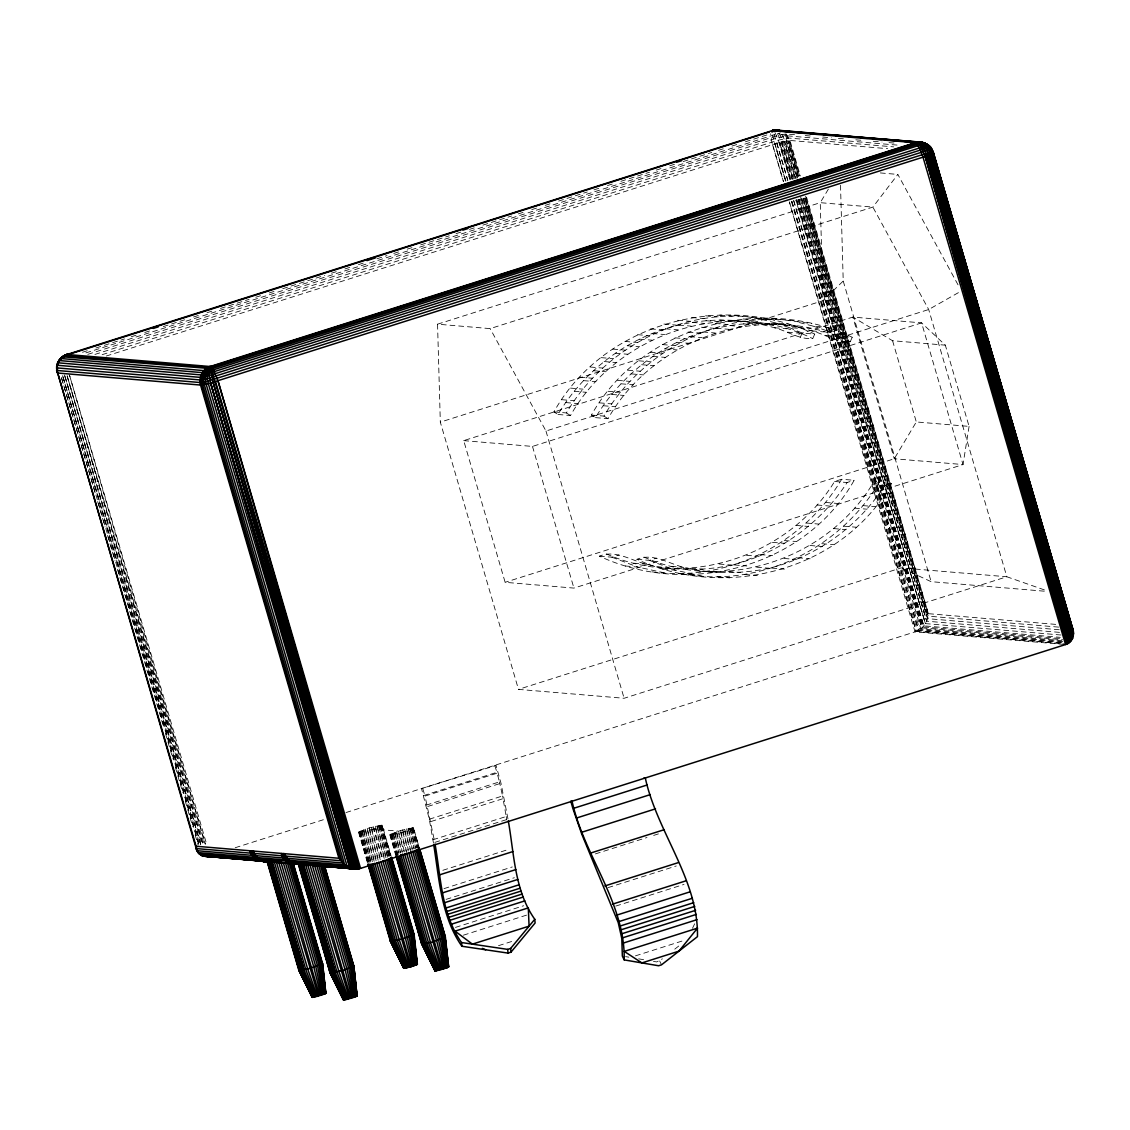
<?xml version="1.0" encoding="UTF-8"?>
<svg xmlns="http://www.w3.org/2000/svg" width="1130" height="1130" viewBox="0 0 1130 1130"><rect width="100%" height="100%" fill="white"/><g stroke="black" fill="none" stroke-linecap="round" stroke-linejoin="round"><path stroke-width="0.75" stroke-dasharray="5 3.75" d="M969.088 426.391L963.028 464.557L573.913 588.094L505.138 582.317L463.71 440.629L852.839 317.092L921.6 322.869L945.33 345.159L969.088 426.391L916.317 421.956L894.268 458.766L505.138 582.317M800.21 337.559L802.201 333.053L814.716 334.113L812.724 338.619C798.825 339.565 787.384 330.921 774.333 327.728C761.041 323.886 747.396 321.443 733.596 320.44C710.558 319.041 687.323 321.895 665.288 328.788C620.582 342.955 581.964 374.284 557.98 414.47L553.912 411.885C603.801 322.488 724.104 290.961 814.716 334.113M837.726 340.723L839.717 336.217L852.218 337.263L850.226 341.769C836.341 342.715 824.9 334.085 811.849 330.878C798.557 327.05 784.898 324.607 771.112 323.59C748.06 322.191 724.824 325.059 702.789 331.952C658.098 346.119 619.48 377.434 595.482 417.634L591.428 415.049C641.317 325.638 761.62 294.111 852.218 337.263M692.478 928.309L694.781 923.549M828.361 189.134L820.253 202.68L823.035 300.637L901.175 567.882L931.134 581.668L1045.815 591.315M553.912 411.885L566.413 412.944C602.657 350.936 674.412 311.273 746.422 316.555M557.98 414.47L570.481 415.529C616.74 333.548 727.621 296.526 812.724 338.619M591.428 415.049L603.928 416.094C640.173 354.1 711.928 314.423 783.938 319.705M595.482 417.634L607.997 418.679C654.256 336.698 765.137 299.676 850.226 341.769M652.278 571.865C726.774 582.727 803.698 543.742 841.652 479.247L854.153 480.292C805.026 567.613 688.085 597.601 599.409 556.158C615.13 549.463 631.176 560.353 646.162 564.223C674.215 570.834 703.383 571.116 731.562 565.071C778.951 553.672 820.677 523.345 847.105 482.524L854.153 480.292M689.794 575.029C764.29 585.877 841.214 546.892 879.154 482.397L891.655 483.456C842.542 570.777 725.601 600.75 636.925 559.308C652.632 552.627 668.692 563.517 683.678 567.387C711.731 573.998 740.885 574.266 769.078 568.221C816.453 556.836 858.178 526.509 884.62 485.688L891.655 483.456M345.978 812.555L915.018 631.882C922.617 629.354 928.337 621.726 928.352 613.675L806.283 196.239M606.443 553.912C687.252 590.1 788.599 556.327 834.604 481.479L841.652 479.247M643.959 557.076C724.754 593.25 826.115 559.477 872.12 484.629L879.154 482.397M958.028 284.831L897.841 174.416L872.869 207.101L490.152 328.618L437.55 324.183L440.319 422.14L518.472 689.385L624.113 698.269L1006.83 576.766L1046.013 590.467M840.508 185.221L843.22 281.031L823.035 300.637L440.319 422.14M382.194 825.225L371.459 829.646L358.563 832.287L369.284 827.866L382.194 825.225L391.036 855.65M413.453 827.852L402.718 832.273L389.822 834.929L400.543 830.494L413.453 827.852L419.329 847.994M653.451 961.362L656.728 961.927L662.406 958.833M674.765 949.144L681.63 943.762M958.395 292.656L928.691 309.521L545.974 431.024L490.152 328.618M82.49 352.249L89.228 350.116M95.951 347.984L124.554 338.901M131.278 336.754L138.015 334.621M144.739 332.488L151.477 330.356M163.257 326.612L186.803 319.126M193.541 316.993L200.264 314.86M207.002 312.728L213.725 310.581M220.463 308.448L249.066 299.365M255.79 297.232L262.527 295.085M269.251 292.953L275.988 290.82M282.712 288.687L324.776 275.325M331.514 273.192L338.237 271.059M344.975 268.912L351.698 266.779M358.436 264.646L365.159 262.499M376.94 258.77L387.039 255.564M393.763 253.431L400.5 251.284M407.224 249.151L413.961 247.018M420.685 244.871L449.288 235.803M456.026 233.656L462.749 231.523M469.487 229.39L476.21 227.243M482.934 225.11L511.537 216.028M518.275 213.895L524.998 211.762M531.736 209.615L538.459 207.482M545.197 205.349L551.92 203.216M558.658 201.069L587.261 191.987M593.985 189.854L600.722 187.721M607.446 185.574L614.183 183.441M620.907 181.309L649.51 172.226M656.248 170.093L662.971 167.946M669.709 165.813L676.432 163.68M683.17 161.548L711.773 152.465M718.496 150.318L725.234 148.185M731.958 146.053L738.695 143.92M745.419 141.773L768.979 134.3M85.908 352.885L780.406 132.874M87.801 354.354L778.528 135.289L783.288 134.244L785.901 138.397L797.724 177.947M94.906 354.425L777.539 137.846L787.737 135.883L899.367 145.276M102.166 354.665L778.372 140.134L789.051 138.072L893.717 146.872M106.192 356.049L779.135 142.564L789.983 140.459L887.657 148.68M437.55 324.183L820.253 202.68L872.869 207.101L928.691 309.521L1006.83 576.766L901.175 567.882L518.472 689.385M463.71 440.629L532.484 446.421L921.6 322.869L963.028 464.557L894.268 458.766L852.839 317.092L892.559 340.723L945.33 345.159M599.409 556.158L611.909 557.203L618.943 554.971M636.925 559.308L649.425 560.367L656.459 558.121M235.195 847.726L324.155 819.476M433.482 843.135L429.287 819.222L421.518 788.571L496.028 765.42L501 783.217L508.02 819.137M423.651 795.562L496.903 772.298L494.77 765.321L496.028 765.42M506.353 819.674L434.782 842.401L425.021 796.071L498.274 772.821M426.194 805.139L499.432 781.889L496.903 772.298M427.762 806.467L501 783.217M429.287 819.222L502.539 795.972L499.432 781.889M431.053 821.51L504.305 798.26M432.974 839.745L506.212 816.496L502.539 795.972M442.833 870.298L509.418 849.153M444.019 888.618L512.271 866.95M446.082 899.381L514.334 877.713M595.397 853.899L646.996 837.514M653.663 835.409L660.316 833.29M455.461 927.405L523.713 905.737M608.011 887.643L676.263 865.976M463.399 935.188L526.651 915.102M615.765 906.076L684.017 884.409M498.528 945.669L513.034 941.064M635.456 955.853L685.458 939.976M789.559 134.258L794.785 134.696M805.252 135.572L812.23 136.165M822.697 137.041L831.426 137.775M838.389 138.369L845.367 138.948M855.834 139.823L862.812 140.417M873.278 141.292L882.007 142.027M888.985 142.62L897.7 143.355M880.341 172.932L897.841 174.416M733.921 315.51L760.518 317.996M771.437 318.66L798.02 321.16M719.768 315.115L732.268 316.16M757.27 318.264L769.77 319.324M748.003 316.951L774.46 320.496M785.52 320.101L811.976 323.646M705.614 315.779L718.115 316.838M743.116 318.943L755.617 319.988M761.959 319.451L775.688 322.968L788.189 324.028M799.461 322.601L813.19 326.132L825.691 327.177M733.596 320.44L746.097 321.485M771.112 323.59L783.613 324.649M747.34 321.852L759.84 322.898M784.856 325.002L797.356 326.047M691.532 317.502L704.032 318.561M729.048 320.652L741.548 321.711M719.782 320.058L732.282 321.104M757.298 323.208L769.798 324.268M760.942 324.282L773.443 325.327M798.458 327.432L810.959 328.491M775.688 322.968L789.121 327.516L801.622 328.576M813.19 326.132L826.637 330.68L839.138 331.726M705.968 320.708L718.482 321.753M743.484 323.858L755.984 324.917M774.333 327.728L786.847 328.774M811.849 330.878L824.349 331.938M677.605 320.27L690.105 321.315M715.12 323.42L727.621 324.48M692.238 322.389L704.739 323.434M729.754 325.539L742.255 326.598M787.455 332.163L799.955 333.209M824.957 335.313L837.471 336.373M678.65 325.087L691.15 326.132M716.166 328.237L728.666 329.296M663.903 324.07L676.404 325.115M701.419 327.22L713.92 328.279M665.288 328.788L677.788 329.847M702.789 331.952L715.304 332.997M650.499 328.872L662.999 329.932M688.015 332.036L700.515 333.082M652.208 333.477L664.708 334.537M689.724 336.641L702.224 337.686M637.461 334.664L649.962 335.723M674.963 337.828L687.478 338.873M639.481 339.141L651.996 340.187M676.997 342.291L689.498 343.336M624.848 341.415L637.362 342.475M662.364 344.579L674.864 345.625M627.192 345.724L639.693 346.769M664.694 348.873L677.195 349.933M612.743 349.085L625.243 350.145M650.259 352.249L662.759 353.295M615.37 353.21L627.885 354.255M652.886 356.36L665.386 357.405M601.202 357.645L613.703 358.69M638.718 360.795L651.219 361.854M604.112 361.544L616.613 362.603M641.628 364.707L654.129 365.753M590.284 367.024L602.784 368.083M627.786 370.188L640.3 371.233M593.462 370.697L605.963 371.756M630.964 373.861L643.479 374.906M580.043 377.208L592.544 378.253M617.545 380.358L630.06 381.403M583.461 380.626L595.976 381.686M620.977 383.79L633.478 384.836M570.537 388.113L583.038 389.158M608.039 391.263L620.554 392.322M574.195 391.263L586.696 392.322M611.697 394.427L624.212 395.472M561.808 399.695L574.308 400.74M599.324 402.845L611.824 403.904M565.678 402.562L578.179 403.622M603.194 405.727L615.695 406.772M834.604 481.479L847.105 482.524M872.12 484.629L884.62 485.688M825.437 502.44L837.937 503.5M862.939 505.604L875.439 506.65M816.976 504.983L829.477 506.028M854.492 508.133L866.992 509.178M806.17 523.006L818.671 524.066M843.672 526.17L856.173 527.216M796.071 525.422L808.586 526.467M833.587 528.572L846.088 529.631M784.248 540.507L796.749 541.567M821.764 543.671L834.265 544.716M772.412 542.329L784.912 543.375M809.913 545.479L822.428 546.539M760.137 554.576L772.638 555.635M797.653 557.74L810.154 558.785M746.534 555.296L759.035 556.341M784.036 558.446L796.551 559.505M734.331 564.929L746.845 565.975M771.847 568.079L784.347 569.139M719.061 564.011L731.562 565.071M756.563 567.175L769.078 568.221M633.662 563.178L646.162 564.223M671.164 566.328L683.678 567.387M690.642 568.291L703.143 569.336M728.144 571.441L740.659 572.5M707.38 571.328L719.895 572.387M744.896 574.492L757.397 575.537M661.94 568.009L674.455 569.054M699.456 571.159L711.957 572.218M625.286 565.989L637.786 567.048L664.793 572.924M662.787 569.153L675.302 570.198L702.295 576.074M679.836 573.659L692.351 574.718M717.352 576.823L729.853 577.868M1055.688 624.382L928.352 613.675L805.619 196.239M1058.641 627.122L928.21 616.147L804.828 198.16M1059.234 629.749L927.659 618.675L803.232 198.301M1059.516 632.362L926.713 621.189L800.873 197.044M1061.084 635.018L925.399 623.605L799.263 199.261M798.218 199.516L923.747 625.851L1060.279 637.334M796.791 199.77L922.815 626.882L1061.466 638.549M796.043 200.052L921.826 627.856L1062.567 639.693M1061.903 640.625L920.781 628.746L795.916 200.151M1062.793 641.6L919.693 629.565L793.769 200.589M791.89 201.197L918.549 630.286L1061.847 642.349M1060.816 642.984L917.391 630.921L791.749 201.267M789.46 201.988L916.204 631.458L1064.969 643.973M1063.796 644.411L915.018 631.882L789.319 202.044M625.596 956.616L628.831 957.167M638.662 958.847L643.591 959.681M649.425 560.367L675.302 570.198M611.909 557.203L637.786 567.048M826.637 330.68L839.717 336.217M789.121 327.516L802.201 333.053M603.928 416.094L607.997 418.679M566.413 412.944L570.481 415.529M786.07 133.962L789.983 140.459L800.351 175.955M785.407 133.962L789.22 140.459L799.546 175.969L789.107 140.473M784.474 134.06L788.147 140.572L798.613 176.111M778.994 133.185L783.302 141.518L794.277 178.724M781.889 134.526L785.152 141.109L796.113 178.3M777.44 133.552L781.282 141.999L792.243 179.218M774.926 132.507L778.372 140.134L790.068 179.755M659.666 960.994L661.516 964.822M774.092 134.456L787.822 180.334M422.775 788.669L425.021 796.071M793.232 178.978L782.186 141.787L793.062 179.02M798.331 176.167L787.836 140.629L798.218 176.096M797.229 178.046L786.24 140.897L797.116 178.102M795.365 178.469L784.333 141.292L795.223 178.526M790.816 179.515L779.855 142.38L790.732 179.585M785.901 180.913L774.94 143.75L785.59 181.04M772.496 144.499L783.471 181.704L771.832 142.055L770.66 133.764M200.73 844.393L64.509 374.934L202.962 844.548L67.136 375.866L205.335 844.209L69.467 375.104M805.097 198.117L928.21 616.147L805.436 196.338M803.698 198.202L927.659 618.675L804.645 198.061M802.102 198.583L926.713 621.189L803.049 198.4M800.252 199.021L925.399 623.605L800.662 197.129M198.64 843.884L62.602 375.626L200.688 844.421M198.597 843.898L61.034 376.276L95.188 493.076M892.559 340.723L916.317 421.956M843.22 281.031L931.134 581.668M799.009 199.332L923.747 625.851M781.282 141.999L792.13 179.176M798.048 199.445L922.815 626.882M796.664 199.883L921.826 627.856M545.974 431.024L624.113 698.269M532.484 446.421L573.913 588.094M413.453 828.064L419.343 848.206M413.072 827.753L418.962 847.895M412.365 827.767L418.255 847.91M412.408 828.77L417.803 847.232M411.32 827.88L417.21 848.023M411.377 829.251L416.786 847.712M409.978 828.106L415.868 848.249M410.063 829.801L415.459 848.263M408.396 828.431L414.286 848.574M408.481 830.395L413.877 848.856M406.588 828.855L412.478 848.997M406.701 831.016L412.097 849.478M404.653 829.349L411.023 851.158M404.752 831.652L410.162 850.113M402.605 829.9L408.495 850.043M402.718 832.273L408.128 850.735M400.543 830.494L406.927 852.317M400.656 832.881L406.051 851.342M404.399 851.271L398.509 831.129L373.493 829.024L382.336 859.238M398.622 833.432L404.017 851.893M396.574 831.765L402.45 851.907M396.672 833.926L402.068 852.387M394.78 832.386L400.67 852.529M394.879 834.336L400.274 852.811M393.198 832.98L399.088 853.122M393.282 834.674L398.678 853.136M391.884 833.53L398.269 855.339M391.941 834.901L397.831 855.029M390.853 834.011L396.743 854.139M390.909 835.014L396.8 855.156M390.161 834.406L396.051 854.548M390.189 835.028L396.079 855.17M389.808 834.717L395.712 855.057M381.813 825.126L390.655 855.339M381.855 825.748L390.683 855.961M381.107 825.14L389.935 855.339M381.149 826.143L389.991 856.356M380.061 825.253L389.384 857.147M380.132 826.623L388.96 856.837M378.72 825.479L388.042 857.373M378.804 827.174L387.632 857.388M377.138 825.804L386.46 857.698M377.222 827.767L386.065 857.981M375.33 826.228L384.666 858.108M375.443 828.389L384.271 858.602M373.394 826.708L382.717 858.602M371.346 827.273L381.163 860.834M371.459 829.646L380.302 859.859M369.284 827.866L378.607 859.76M369.397 830.253L378.225 860.467M367.25 828.502L376.573 860.382M367.363 830.804L376.191 861.018M365.315 829.138L374.637 861.018M365.414 831.299L374.242 861.512M363.521 829.759L372.844 861.639M363.62 831.708L372.448 861.922M361.939 830.352L371.276 862.232M362.024 832.033L370.866 862.247M360.625 830.889L369.948 862.783M360.682 832.259L369.524 862.473M359.594 831.369L368.917 863.264M359.651 832.386L368.479 862.6M358.902 831.779L368.225 863.659M358.93 832.386L367.759 862.6M358.549 832.09L367.391 862.501M69.481 375.104L206.55 843.87M67.15 375.866L204.163 844.421M64.509 374.906L201.846 844.548M62.616 375.626L199.643 844.195M97.66 501.536L105.076 526.919M107.562 535.394L114.978 560.777M117.449 569.238L162.988 724.952M165.46 733.412L172.89 758.809M175.362 767.27L182.792 792.653M185.263 801.114L192.679 826.51M195.165 834.971L198.131 845.127M779.135 142.564L789.997 179.825M776.917 143.171L787.737 180.376M793.641 200.674L918.549 630.286M785.491 181.082L772.383 134.95M791.395 201.394L916.204 631.458M506.212 816.496L506.734 819.872"/><path stroke-width="1.5" d="M624.212 959.907C625.286 902.701 583.913 855.749 572.062 801.241L570.791 801.128L572.882 808.515L581.795 834.194L618.223 922.574L621.797 938.479L622.348 956.065L624.212 959.907L658.592 965.755L661.516 964.822L697.464 936.643C698.538 879.451 657.152 832.499 645.301 777.977L644.043 777.878M286.173 924.51L298.758 968.255L267.344 860.848L205.293 856.37C200.01 856.328 195.787 851.413 195.9 846.229L281.172 853.404C283.136 860.58 290.721 864.62 297.854 864.153L355.385 868.998L360.555 868.377L1065.548 644.552C1072.328 642.716 1075.181 634.467 1072.554 628.294L933.013 152.494C931.388 146.773 926.063 142.338 920.088 142.055L773.033 130.374L66.515 354.636C60.088 356.529 55.045 364.354 57.009 370.485L200.038 382.519L207.708 381.22L922.25 154.711C935.004 153.27 934.623 146.236 922.56 142.408L779.516 130.374C777.694 130.473 771.522 128.707 771.875 132.055M196.168 848.559L250.832 853.164L258.05 859.831L267.203 861.413L262.443 861.286L257.965 859.859L266.595 861.526L294.097 863.843L287.048 861.484L283.418 857.981L196.86 850.706L57.475 372.264L197.934 852.571L253.826 857.274C257.951 860.608 263.389 862.218 268.629 861.385C260.959 862.543 252.004 858.842 249.914 850.763C252.188 858.037 260.098 863.023 267.584 860.693C261.92 862.444 255.705 859.916 252.16 855.353M309.027 864.747C311.117 867.868 266.638 857.91 297.854 864.153L358.055 868.913L210.844 367.73L210.152 366.516L67.108 354.481L64.622 356.6M930.767 147.917L929.481 149.315L921.388 152.31L207.27 378.705L199.968 379.934L56.924 367.9C57.235 361.911 61.345 356.303 67.108 354.481L65.272 355.484M932.081 150.106L933.225 153.115L923.026 157.169L208.33 383.734L200.561 385.048L57.517 373.013L57.249 364.693L59.226 360.117L60.554 359.439L57.715 362.603L56.924 367.9M199.36 854.111L256.976 858.588L261.736 860.382L294.097 863.843M268.629 861.385C260.776 862.826 253.049 858.108 250.111 850.791C252.527 857.981 260.536 862.289 267.923 861.456C261.03 862.557 254.038 857.797 252.174 851.144L254.928 855.41L259.533 859.167L288.235 861.215L292.995 863.009L355.385 868.998L213.118 382.477L210.152 366.516L915.145 142.691C922.673 140.247 931.403 145.247 933.507 152.804M58.675 361.939L61.19 357.942L67.108 354.481L62.644 356.572M62.602 357.334L67.108 354.481L60.568 358.38L57.729 362.786L201.098 374.92L207.058 373.903L919.495 147.988L927.137 144.4M64.919 355.244L58.958 360.527L202.284 372.632L207.284 371.784L925.244 143.397L916.218 142.465M435.036 844.096C440.968 877.389 441.209 913.774 461.52 942.533L507.695 949.384L510.633 948.451L534.773 919.283C514.461 890.511 514.221 854.125 508.288 820.846M433.736 844.83C439.288 879.366 441.152 916.501 461.873 946.248L508.048 953.099L510.986 952.166L535.111 922.998L534.773 919.283M61.811 357.659L67.108 354.481L62.503 356.699M321.443 963.297L322.53 963.396L325.821 993.341L312.403 997.352L298.899 970.458L266.991 861.159C259.829 862.586 252.908 857.628 250.691 850.904C264.166 867.784 257.245 857.727 266.595 861.526C260.225 861.3 253.586 857.656 251.948 851.13M324.338 865.312L353.789 966.023L356.882 996.152L343.449 999.923L330.158 973.085L318.886 932.194M403.749 968.226L390.457 941.177L403.749 968.226L411.193 966.701L417.38 964.271L414.089 934.326L413.001 934.228M414.089 934.326L403.368 938.748L390.457 941.389L367.886 864.182M344.043 999.4L343.449 999.923L330.158 972.874M419.823 849.675L445.347 936.954L448.638 966.786L447.438 967.591L435.008 970.854L421.716 944.016L397.52 859.577M435.008 970.854L436.194 970.049M253.826 857.274L285.085 859.902L291.526 863.447L299.182 864.083L293.955 863.956L289.308 862.458L282.09 855.791L250.832 853.164M296.54 864.224L298.461 864.04C291.031 865.17 284.181 860.071 281.37 853.418C283.997 861.187 292.811 865.524 300.693 863.913C293.277 865.651 286.003 860.636 283.432 853.772L287.726 859.874L292.995 863.009L349.89 867.798L208.33 383.734C207.101 378.282 205.363 370.711 210.152 366.516C203.527 369.567 202.411 378.296 204.276 384.624L344.721 864.916L338.929 858.263L284.915 853.715C277.712 851.808 284.096 861.145 288.828 860.213L344.721 864.916L351.261 868.264L210.674 383.141L208.852 373.451L210.152 366.516L213.528 370.033L218.034 380.994L360.555 868.377M300.693 863.913L291.399 863.377L299.888 864.026C292.486 865.185 284.124 860.989 281.949 853.546L284.195 857.854L289.435 862.444M57.983 364.284L56.896 365.23L200.321 377.378L207.058 376.234L920.456 150.05L929.1 145.996M296.399 863.8C290.353 864.281 283.955 859.492 282.232 853.602C284.619 860.438 291.936 865.185 299.182 864.083L297.571 864.224M313.377 996.491L314.14 996.18M771.508 130.812L772.991 131.73M67.108 354.481L64.707 355.427L209.177 367.264L917.673 142.196L922.8 142.564L207.722 369.934L203.838 370.598L60.568 358.493M283.418 857.981L342.461 862.953L202.666 384.892C200.589 378.098 203.075 369.242 210.152 366.516C204.233 370.047 204.615 378.381 206.183 384.228L347.221 866.555L290.791 861.809L286.187 858.037L283.771 853.757C286.173 859.718 291.936 864.718 298.631 864.097L330.525 973.184L343.661 999.979M66.077 355.23L769.389 131.928M153.285 328.449L158.327 326.838M366.968 260.606L375.372 257.923M462.876 230.153L467.919 228.543M676.559 162.31L681.602 160.7M573.998 808.204L647.25 784.955M577.091 817.838L650.343 794.588M439.683 874.818L512.935 851.554M582.275 832.09L655.513 808.84M442.593 892.841L515.845 869.591M590.722 853.023L663.96 829.773M444.528 902.715L517.766 879.465M445.785 908.068L519.023 884.804M446.717 911.5L519.97 888.237M447.621 914.368L520.859 891.118M448.681 917.376L521.933 894.113M449.867 920.328L523.105 897.079M451.562 924.156L524.814 900.893M604.875 885.934L678.113 862.684M612.545 904.141L685.797 880.877M616.825 915.088L690.077 891.824M619.099 921.529L692.351 898.265M620.483 925.922L693.721 902.658M621.5 929.665L694.752 906.415M622.404 933.578L695.642 910.328M623.139 937.66L696.377 914.396M623.774 942.914L697.026 919.651M62.503 356.783L208.358 368.408L920.23 142.083L915.145 142.691L919.495 147.988L923.026 157.169L1065.548 644.552L925.131 156.477C923.21 151.364 921.105 144.174 915.145 142.691L772.101 130.656L779.516 130.374M267.782 860.58L264.688 861.413L260.168 860.721M1069.771 642.193L927.49 155.658L1068.839 642.928L927.094 155.813C925.244 150.29 921.783 142.959 915.145 142.691L917.673 142.196L774.544 130.105L772.101 130.656L774.77 130.374M779.149 130.374L772.101 130.656L775.392 130.233M772.101 130.656L778.612 130.43M298.249 863.786L330.158 973.085L343.068 970.444L353.789 966.023L357.08 995.855M445.714 967.111L448.638 966.899L444.98 936.855L448.426 966.729M205.293 856.37L214.022 856.441L208.824 856.046M933.013 152.494L1073.26 630.921L933.437 152.875L1073.5 633.534L933.013 153.242L1073.26 636.035L932.603 153.511C930.583 146.208 922.687 140.784 915.145 142.691C922.447 141.49 928.535 148.03 930.385 154.542L1071.367 640.428L929.369 154.951L1070.619 641.36L928.86 155.149C927.038 149.146 922.193 142.097 915.145 142.691C922.73 140.558 931.148 145.586 933.225 153.115M915.145 142.691C922.603 141.081 929.708 147.041 931.643 153.991L1072.54 638.365L930.951 154.302L1072.003 639.439L930.385 154.542M416.151 964.173L417.38 964.271M324.593 993.242L325.821 993.228M298.348 864.196L300.382 863.956L332.291 973.057L344.678 999.909M298.264 863.913L291.427 863.348M282.09 855.791L340.511 860.707L201.408 385.033C199.191 377.844 202.793 369.002 210.152 366.516C202.609 368.818 198.259 377.589 200.561 385.048L338.929 858.263M266.313 861.597L268.093 861.456L299.987 970.543L312.812 997.352M312.403 997.352L299.266 970.557L267.372 861.456L265.282 861.597L267.923 861.456M320.849 865.863C309.535 862.586 288.235 869.309 283.206 853.757M269.081 861.441C263.403 862.077 257.541 859.662 253.897 855.269M300.34 864.069L293.715 863.56M254.942 860.283L206.451 856.37L262.838 861.215L255.804 858.786M267.09 861.554C260.352 861.696 253.064 857.614 250.973 850.975L254.575 857.02L258.177 859.803M222.695 857.105L227.893 857.515M236.566 858.178L241.778 858.574M252.174 859.379L255.648 859.648M312.487 865.015L321.16 865.707M326.372 866.117L335.045 866.795M341.98 867.346L348.93 867.882M355.865 868.433L359.326 868.702L218.034 380.994M265.338 861.117L258.346 860.537M285.156 857.896L288.998 861.328L295.368 863.8L351.261 868.264M781.904 131.165L787.13 131.603M795.859 132.337L801.085 132.775M809.8 133.51L815.041 133.947M823.756 134.682L827.245 134.979M835.974 135.713L841.2 136.151M849.93 136.885L855.156 137.323M862.134 137.917L867.374 138.354M876.089 139.089L881.329 139.527M890.045 140.261L895.285 140.699M904 141.434L909.24 141.871M306.301 863.814L309.79 864.111M257.993 860.071L201.098 855.283L262.838 861.215M207.623 856.258L214.629 856.851M218.118 857.147L226.862 857.882M230.365 858.178L240.86 859.054M244.348 859.351L254.843 860.241M270.805 861.583L281.116 862.444M284.562 862.741L294.873 863.603M203.103 856.046L260.366 860.862L202.072 855.707M252.767 853.277L256.016 857.162L263.29 861.046L291.625 863.49M284.026 855.919L289.52 861.427L295.368 863.8L354.015 868.871L213.118 382.477L356.741 869.012L324.268 866.159M295.368 863.8L354.015 868.871L210.674 383.141L349.89 867.798M220.816 857.119L227.667 857.741M232.794 858.193L241.354 858.97M246.495 859.422L255.055 860.198M306.216 863.843L309.648 864.153M318.208 864.93L321.64 865.255M331.923 866.187L335.342 866.512M343.916 867.289L349.057 867.769M355.908 868.391L359.326 868.702L215.604 381.756L356.741 869.012M265.649 861.611L258.502 859.817L252.032 853.207M296.908 864.238L288.235 861.215L283.277 855.834M262.457 860.933L268.093 861.498C261.99 861.922 256.27 858.306 253.007 853.305M293.955 863.956L285.156 859.831M56.556 370.117L57.517 373.013M267.372 861.456L262.386 861.258L266.991 861.159M264.109 861.173L256.468 857.246L252.513 851.13L256.016 857.162L261.807 860.862M293.065 863.49L288.517 861.258L284.266 855.933M482.425 948.381L485.632 949.765M261.736 860.382L257.019 857.402L252.838 851.102L255.422 855.523L259.533 859.167M287.062 861.413L289.209 862.628M290.113 862.473L286.568 859.69M258.855 859.845L255.309 857.063M344.071 999.979L331.245 973.17L299.351 864.083C292.472 864.86 286.653 859.746 284.096 853.729L286.681 858.15L290.791 861.809M288.828 860.213L285.41 856.017L284.915 853.715M257.569 857.585L254.151 853.39L253.657 851.088M282.472 853.659L284.817 857.882M251.213 851.031L253.558 855.241M421.716 943.804L434.993 970.741M390.457 941.177L403.735 968.113M435.22 970.91L422.083 944.115L396.079 855.17M403.961 968.283L390.825 941.488L368.253 864.281M422.055 943.494L435.205 970.557M331.231 974.074L343.647 999.626M299.238 969.935L312.191 997.296L298.899 970.246L309.747 968.41L322.53 963.396M435.629 970.91L422.804 944.115L396.8 855.156M404.37 968.283L391.545 941.474L368.973 864.266M310.651 992.225L312.784 996.773M436.236 970.84L423.849 943.988L398.325 856.71M404.978 968.212L392.59 941.361L370.019 864.153M313.42 997.282L301.032 970.43L269.138 861.328M1071.395 625.709L1072.554 628.294M436.999 970.712L425.191 943.762L399.667 856.484M405.741 968.085L393.932 941.135L371.346 863.927M346.359 999.598L335.214 972.506L301.738 863.73L333.632 972.831L345.441 999.782M314.182 997.154L302.374 970.204L270.494 861.102L303.956 969.879L315.101 996.957M437.917 970.529L426.773 943.437L400.769 854.478M406.659 967.887L395.514 940.81L372.942 863.603M438.963 970.289L428.567 943.027L402.562 854.068M407.704 967.647L397.308 940.386L374.736 863.193M347.404 999.358L337.008 972.097L305.609 864.676M316.146 996.716L305.75 969.455L274.35 862.049M282.896 853.729L283.701 855.89M251.637 851.102L252.442 853.249M440.079 970.006L430.516 942.533L404.512 853.574M408.82 967.365L399.257 939.892L376.686 862.699M348.52 999.061L338.958 971.602L307.544 864.182M317.262 996.434L307.699 968.961L276.285 861.554M441.251 969.681L406.546 853.023M409.992 967.054L378.72 862.134M349.693 998.751L310.086 865.312M318.434 996.123L278.333 861.004M302.798 863.518L335.214 972.506L303.32 863.405M271.539 860.891L303.956 969.879L272.556 862.458M302.007 873.264L303.49 878.293M306.47 888.35L307.953 893.378M314.38 915.173L315.863 920.201M270.254 868.956L271.737 873.984L269.237 865.622M281.638 907.517L283.122 912.546M289.548 934.341L291.031 939.369M1073.26 636.035L932.179 153.722L1072.54 638.365M419.837 849.887L445.361 937.166L432.55 941.968L421.716 944.016L396.192 856.526M418.99 848.517L445.008 937.462L448.441 967.082M423.157 864.69L424.626 869.719M426.589 876.442L428.072 881.471M434.443 903.294L435.912 908.322M442.296 930.145L443.765 935.188M418.298 848.913L444.316 937.872L448.031 967.308M417.267 849.393L443.285 938.352L447.438 967.591M415.953 849.944L441.957 938.889L446.689 967.902M414.371 850.537L440.389 939.482L445.771 968.241M412.591 851.158L438.595 940.118L444.74 968.608M410.642 851.794L436.66 940.753L443.624 968.975M408.608 852.416L442.452 969.328M391.517 857.119L414.103 934.524M391.63 858.687L413.721 934.228L417.168 964.088M391.178 857.628L413.75 934.835L417.182 964.455M398.283 883.872L399.752 888.915M401.715 895.624L403.184 900.667M409.568 922.476L411.038 927.518M390.472 858.037L413.057 935.245L416.772 964.681M389.455 858.518L412.026 935.725L416.179 964.964M388.127 859.054L410.699 936.262L415.43 965.274M386.545 859.648L409.131 936.855L414.512 965.613M384.765 860.283L407.337 937.476L413.481 965.981M382.83 860.919L405.402 938.112L412.365 966.348M380.796 861.54L411.193 966.701M369.199 867.021L390.316 939.185M210.674 383.141L352.631 868.617M324.352 865.524L353.803 966.235L357.08 995.968M323.999 865.834L353.45 966.531L356.882 996.152M323.745 866.908L325.214 871.936M327.177 878.66L328.661 883.688M335.031 905.511L336.514 910.54M338.477 917.249L339.946 922.292M342.884 932.363L344.368 937.392M346.331 944.115L347.8 949.144M323.307 866.23L352.758 966.941L356.473 996.378M322.276 866.71L351.727 967.421L355.894 996.66M320.468 865.58L350.399 967.958L355.131 996.971M318.392 864.492L348.831 968.551L354.213 997.31M316.612 865.128L347.037 969.187L353.182 997.677M314.677 865.75L345.102 969.823L352.066 998.044M312.148 864.704L350.893 998.397M301.738 863.73L333.632 972.831M298.603 863.475L330.497 972.563M293.094 862.896L322.544 963.593L325.821 993.341M293.207 864.266L322.163 963.283L325.61 993.157M292.741 863.207L322.191 963.904L325.624 993.524M295.439 874.352L296.908 879.38M302.303 897.841L303.772 902.884M310.157 924.693L311.626 929.736M313.589 936.445L315.072 941.474M318.01 951.545L319.479 956.587M291.554 861.922L321.499 964.314L325.214 993.75M290.537 862.402L320.468 964.794L324.635 994.033M289.209 862.953L319.14 965.331L323.872 994.344M287.627 863.546L317.572 965.924L322.954 994.683M285.353 862.487L315.779 966.546L321.923 995.05M283.418 863.122L313.843 967.181L320.807 995.417M280.89 862.077L319.635 995.77M1066.72 644.114L925.357 156.406L1067.822 643.577L927.094 155.813M301.95 873.306L304.365 881.711M305.34 885.073L307.756 893.491M308.716 896.853L310.171 901.909M312.106 908.633L317.926 928.818M272.627 877.403L274.082 882.445M276.017 889.183L285.212 921.148M445.714 948.48L446.138 951.799M446.972 958.438L447.381 961.757M414.046 942.533L414.456 945.852M415.289 952.477L415.713 955.796M416.334 960.783L416.744 964.102M354.156 977.549L354.58 980.868M355.413 987.507L355.823 990.826M323.731 981.546L324.155 984.866M324.776 989.852L325.186 993.171M510.633 948.451L510.986 952.166M507.695 949.384L508.048 953.099M461.52 942.533L461.873 946.248M697.493 928.14L678.961 951.149L641.897 962.915L624.24 951.389L697.493 928.14M528.317 907.884L455.079 931.134L472.397 944.143L529.08 926.148L528.317 907.884M267.005 861.357L264.688 861.47L267.005 861.357"/></g></svg>
